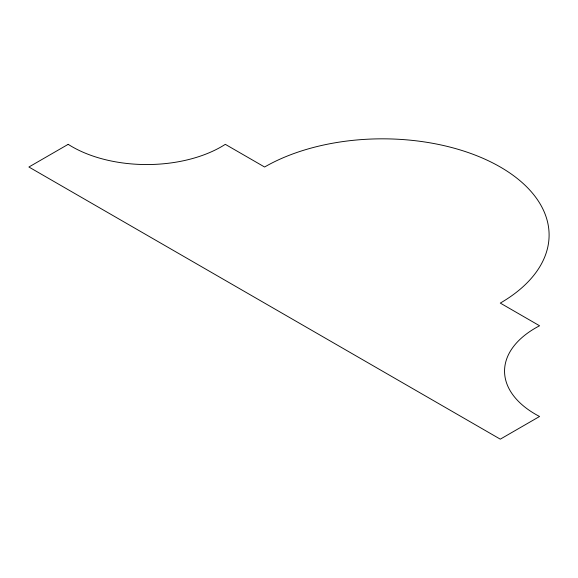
<?xml version="1.0" encoding="UTF-8"?>
<svg xmlns="http://www.w3.org/2000/svg" width="578" height="578" viewBox="0 0 578 578"><rect width="100%" height="100%" fill="white"/><g stroke="black" fill="none" stroke-linecap="round" stroke-linejoin="round"><path stroke-width="0.87" d="M68.182 144.334L28.9 167.013L500.288 439.164L539.57 416.485A105.644 60.993 0 0 1 539.57 325.768L500.288 303.089A166.659 96.223 0 0 0 500.288 167.013A166.659 96.223 0 0 0 264.594 167.013L225.312 144.334A105.644 60.993 0 0 1 68.182 144.334"/></g></svg>
